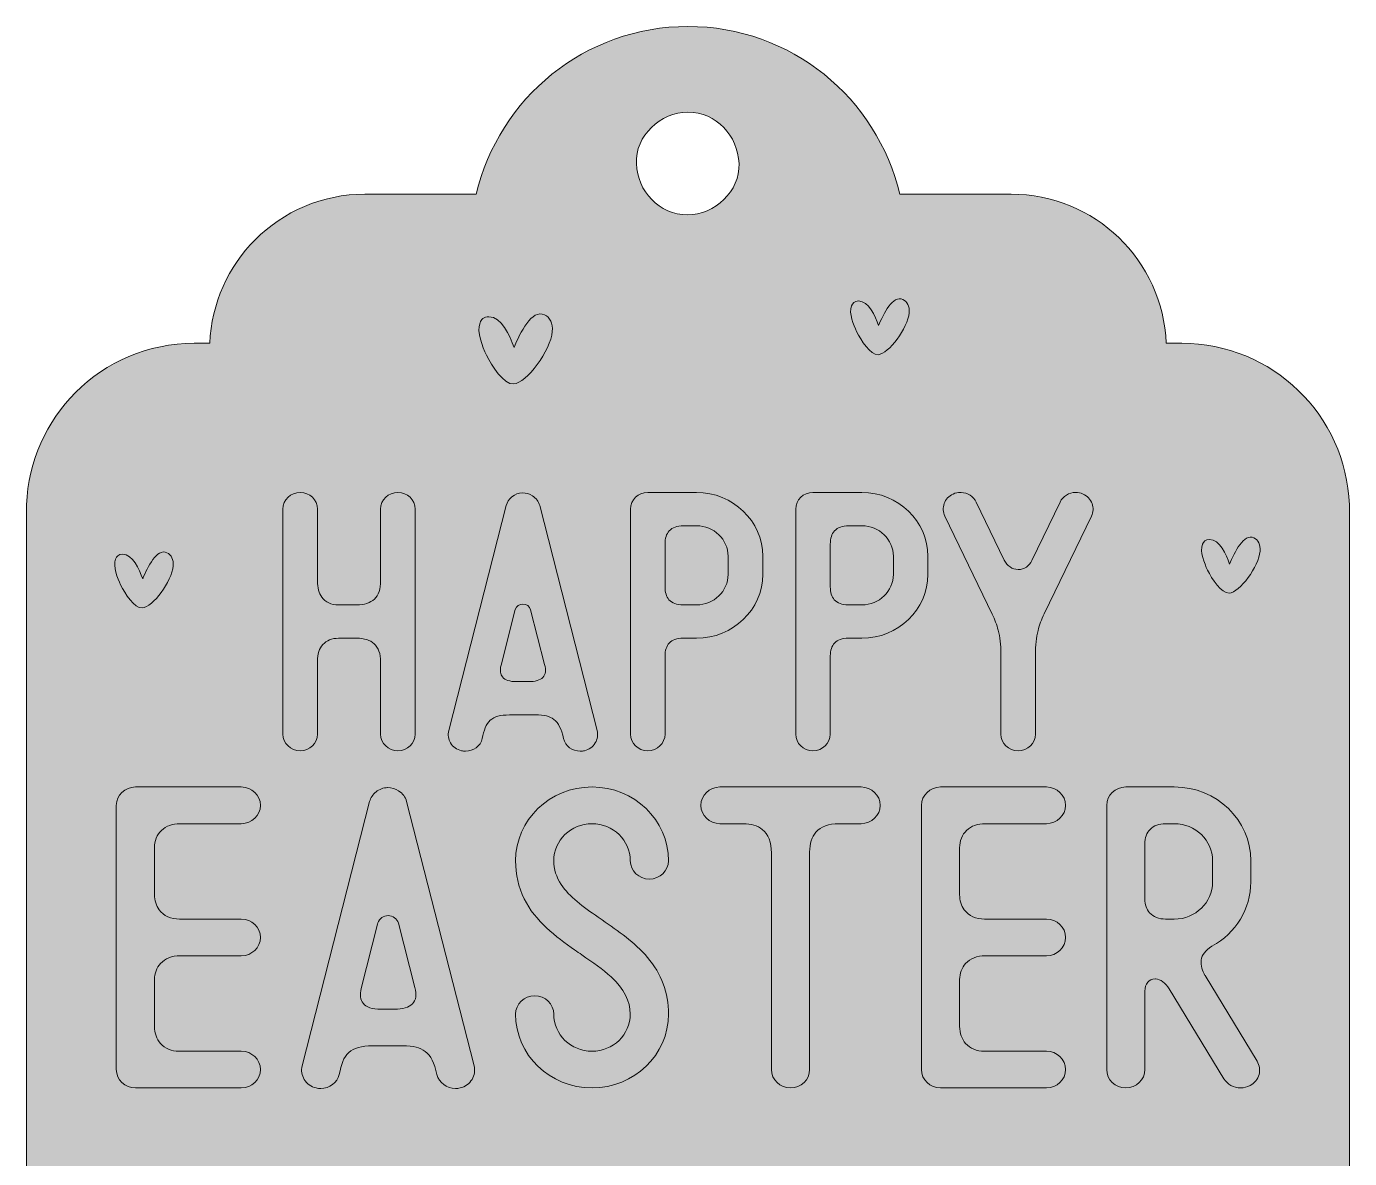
# Model space of a CAD drawing. Extents: x 254 to 755, y -942 to -58.
# Drawn here: x 254 to 755, y -486 to -58 of the extents above; entities that cross this region are included whole.
import ezdxf

# ---------------------------------------------------------------- set-up
doc = ezdxf.new("R2010")
doc.units = 0
doc.header["$MEASUREMENT"] = 0
doc.layers.add('Layer 1', color=7, linetype='Continuous', lineweight=0)

# ---------------------------------------------------------------- blocks, each defined once
blk = doc.blocks.new('Block_2')
at = {"layer": 'Layer 1', "true_color": 0x542400, "transparency": 33554687}
h = blk.add_hatch(color=38, dxfattribs=at)
h.dxf.hatch_style = 2
edge = h.paths.add_edge_path()
edge.add_spline(control_points=[(295.3, -459.41), (291.32, -459.41), (288.07, -456.29), (288.07, -452.46), (288.07, -452.46), (288.07, -352.45), (288.07, -352.45), (288.07, -348.62), (291.32, -345.5), (295.3, -345.5), (295.3, -345.5), (335.39, -345.5), (335.39, -345.5), (339.37, -345.5), (342.62, -348.62), (342.62, -352.45), (342.62, -356.28), (339.37, -359.39), (335.39, -359.39), (335.39, -359.39), (312.17, -359.39), (312.17, -359.39), (309.34, -359.39), (306.92, -360.27), (305.19, -361.93), (303.45, -363.59), (302.53, -365.89), (302.53, -368.58), (302.53, -368.58), (302.53, -386.32), (302.53, -386.32), (302.53, -388.48), (303.14, -390.43), (304.29, -391.97), (305.99, -394.26), (308.73, -395.51), (312, -395.51), (312, -395.51), (335.39, -395.51), (335.39, -395.51), (339.37, -395.51), (342.62, -398.63), (342.62, -402.46), (342.62, -406.28), (339.37, -409.4), (335.39, -409.4), (335.39, -409.4), (312.17, -409.4), (312.17, -409.4), (309.16, -409.4), (306.54, -410.43), (304.8, -412.31), (303.32, -413.91), (302.53, -416.02), (302.53, -418.43), (302.53, -418.43), (302.53, -436.17), (302.53, -436.17), (302.53, -438.71), (303.32, -440.94), (304.8, -442.6), (306.49, -444.48), (308.98, -445.52), (311.84, -445.52), (311.84, -445.52), (335.39, -445.52), (335.39, -445.52), (339.37, -445.52), (342.62, -448.63), (342.62, -452.46), (342.62, -456.29), (339.37, -459.41), (335.39, -459.41), (335.39, -459.41), (295.3, -459.41), (295.3, -459.41)], knot_values=[0, 0, 0, 0, 1, 1, 1, 2, 2, 2, 3, 3, 3, 4, 4, 4, 5, 5, 5, 6, 6, 6, 7, 7, 7, 8, 8, 8, 9, 9, 9, 10, 10, 10, 11, 11, 11, 12, 12, 12, 13, 13, 13, 14, 14, 14, 15, 15, 15, 16, 16, 16, 17, 17, 17, 18, 18, 18, 19, 19, 19, 20, 20, 20, 21, 21, 21, 22, 22, 22, 23, 23, 23, 24, 24, 24, 25, 25, 25, 25], degree=3, periodic=0)
h = blk.add_hatch(color=38, dxfattribs=at)
h.dxf.hatch_style = 2
edge = h.paths.add_edge_path()
edge.add_spline(control_points=[(468.16, -459.41), (452.21, -459.41), (439.22, -446.88), (439.22, -431.49), (439.22, -427.66), (442.47, -424.55), (446.45, -424.55), (450.44, -424.55), (453.68, -427.66), (453.68, -431.49), (453.68, -439.23), (460.18, -445.52), (468.16, -445.52), (476.15, -445.52), (482.65, -439.23), (482.65, -431.49), (482.65, -426.45), (480.34, -421.97), (475.39, -417.41), (472.25, -414.52), (468.4, -411.87), (464.33, -409.07), (463.41, -408.43), (462.47, -407.79), (461.54, -407.14), (454.51, -402.24), (446.66, -396.3), (442.47, -387.83), (440.29, -383.42), (439.22, -378.71), (439.22, -373.42), (439.22, -358.03), (452.21, -345.5), (468.16, -345.5), (484.12, -345.5), (497.11, -358.03), (497.11, -373.42), (497.11, -377.25), (493.86, -380.36), (489.88, -380.36), (485.89, -380.36), (482.65, -377.25), (482.65, -373.42), (482.65, -365.69), (476.15, -359.39), (468.16, -359.39), (460.18, -359.39), (453.68, -365.69), (453.68, -373.42), (453.68, -376.63), (454.61, -379.6), (456.54, -382.48), (459.59, -387.07), (464.68, -390.79), (470.53, -394.83), (470.53, -394.83), (472.01, -395.85), (472.01, -395.85), (478.06, -400.02), (484.33, -404.33), (489.14, -410), (494.5, -416.31), (497.11, -423.34), (497.11, -431.49), (497.11, -446.88), (484.12, -459.41), (468.16, -459.41)], knot_values=[0, 0, 0, 0, 1, 1, 1, 2, 2, 2, 3, 3, 3, 4, 4, 4, 5, 5, 5, 6, 6, 6, 7, 7, 7, 8, 8, 8, 9, 9, 9, 10, 10, 10, 11, 11, 11, 12, 12, 12, 13, 13, 13, 14, 14, 14, 15, 15, 15, 16, 16, 16, 17, 17, 17, 18, 18, 18, 19, 19, 19, 20, 20, 20, 21, 21, 21, 22, 22, 22, 22], degree=3, periodic=0)
h = blk.add_hatch(color=38, dxfattribs=at)
h.dxf.hatch_style = 2
edge = h.paths.add_edge_path()
edge.add_spline(control_points=[(543.32, -459.41), (539.34, -459.41), (536.09, -456.29), (536.09, -452.46), (536.09, -452.46), (536.09, -370.46), (536.09, -370.46), (536.09, -366.41), (534.92, -363.41), (532.62, -361.55), (530.84, -360.12), (528.4, -359.39), (525.36, -359.39), (525.36, -359.39), (516.6, -359.39), (516.6, -359.39), (512.61, -359.39), (509.37, -356.28), (509.37, -352.45), (509.37, -348.62), (512.61, -345.5), (516.6, -345.5), (516.6, -345.5), (570.04, -345.5), (570.04, -345.5), (574.03, -345.5), (577.27, -348.62), (577.27, -352.45), (577.27, -356.28), (574.03, -359.39), (570.04, -359.39), (570.04, -359.39), (561.61, -359.39), (561.61, -359.39), (557.71, -359.39), (554.79, -360.48), (552.92, -362.61), (551.35, -364.41), (550.55, -366.93), (550.55, -370.12), (550.55, -370.12), (550.55, -452.46), (550.55, -452.46), (550.55, -456.29), (547.31, -459.41), (543.32, -459.41)], knot_values=[0, 0, 0, 0, 1, 1, 1, 2, 2, 2, 3, 3, 3, 4, 4, 4, 5, 5, 5, 6, 6, 6, 7, 7, 7, 8, 8, 8, 9, 9, 9, 10, 10, 10, 11, 11, 11, 12, 12, 12, 13, 13, 13, 14, 14, 14, 15, 15, 15, 15], degree=3, periodic=0)
h = blk.add_hatch(color=38, dxfattribs=at)
h.dxf.hatch_style = 2
edge = h.paths.add_edge_path()
edge.add_spline(control_points=[(600.11, -459.41), (596.12, -459.41), (592.88, -456.29), (592.88, -452.46), (592.88, -452.46), (592.88, -352.45), (592.88, -352.45), (592.88, -348.62), (596.12, -345.5), (600.11, -345.5), (600.11, -345.5), (640.19, -345.5), (640.19, -345.5), (644.18, -345.5), (647.42, -348.62), (647.42, -352.45), (647.42, -356.28), (644.18, -359.39), (640.19, -359.39), (640.19, -359.39), (616.98, -359.39), (616.98, -359.39), (614.14, -359.39), (611.73, -360.27), (609.99, -361.93), (608.25, -363.59), (607.34, -365.89), (607.34, -368.58), (607.34, -368.58), (607.34, -386.32), (607.34, -386.32), (607.34, -388.48), (607.94, -390.43), (609.09, -391.97), (610.79, -394.26), (613.53, -395.51), (616.81, -395.51), (616.81, -395.51), (640.19, -395.51), (640.19, -395.51), (644.18, -395.51), (647.42, -398.63), (647.42, -402.46), (647.42, -406.28), (644.18, -409.4), (640.19, -409.4), (640.19, -409.4), (616.98, -409.4), (616.98, -409.4), (613.96, -409.4), (611.34, -410.43), (609.6, -412.31), (608.12, -413.91), (607.34, -416.02), (607.34, -418.43), (607.34, -418.43), (607.34, -436.17), (607.34, -436.17), (607.34, -438.71), (608.12, -440.94), (609.61, -442.6), (611.29, -444.48), (613.79, -445.52), (616.64, -445.52), (616.64, -445.52), (640.19, -445.52), (640.19, -445.52), (644.18, -445.52), (647.42, -448.63), (647.42, -452.46), (647.42, -456.29), (644.18, -459.41), (640.19, -459.41), (640.19, -459.41), (600.11, -459.41), (600.11, -459.41)], knot_values=[0, 0, 0, 0, 1, 1, 1, 2, 2, 2, 3, 3, 3, 4, 4, 4, 5, 5, 5, 6, 6, 6, 7, 7, 7, 8, 8, 8, 9, 9, 9, 10, 10, 10, 11, 11, 11, 12, 12, 12, 13, 13, 13, 14, 14, 14, 15, 15, 15, 16, 16, 16, 17, 17, 17, 18, 18, 18, 19, 19, 19, 20, 20, 20, 21, 21, 21, 22, 22, 22, 23, 23, 23, 24, 24, 24, 25, 25, 25, 25], degree=3, periodic=0)
h = blk.add_hatch(color=38, dxfattribs=at)
h.dxf.hatch_style = 2
edge = h.paths.add_edge_path()
edge.add_spline(control_points=[(685.27, -359.39), (682.85, -359.39), (680.85, -360.14), (679.48, -361.55), (678.17, -362.89), (677.48, -364.79), (677.48, -367.04), (677.48, -367.04), (677.48, -387.92), (677.48, -387.92), (677.48, -390.02), (678.1, -391.83), (679.28, -393.14), (680.66, -394.69), (682.74, -395.51), (685.28, -395.51), (685.28, -395.51), (688.62, -395.51), (688.62, -395.51), (696.61, -395.51), (703.11, -389.22), (703.11, -381.49), (703.11, -381.49), (703.11, -373.42), (703.11, -373.42), (703.11, -365.69), (696.61, -359.39), (688.62, -359.39), (688.62, -359.39), (685.27, -359.39), (685.27, -359.39)], knot_values=[0, 0, 0, 0, 1, 1, 1, 2, 2, 2, 3, 3, 3, 4, 4, 4, 5, 5, 5, 6, 6, 6, 7, 7, 7, 8, 8, 8, 9, 9, 9, 10, 10, 10, 10], degree=3, periodic=0)
edge = h.paths.add_edge_path()
edge.add_spline(control_points=[(670.25, -459.41), (666.27, -459.41), (663.02, -456.29), (663.02, -452.46), (663.02, -452.46), (663.02, -352.45), (663.02, -352.45), (663.02, -348.62), (666.27, -345.5), (670.25, -345.5), (670.25, -345.5), (688.62, -345.5), (688.62, -345.5), (704.58, -345.5), (717.57, -358.03), (717.57, -373.42), (717.57, -373.42), (717.57, -381.49), (717.57, -381.49), (717.56, -391.53), (711.93, -400.84), (702.87, -405.77), (702.87, -405.77), (702.81, -405.81), (702.81, -405.81), (700.39, -407.31), (699.08, -409.02), (698.78, -411.05), (698.49, -413.11), (699.33, -415.13), (700.2, -416.83), (700.2, -416.83), (700.24, -416.91), (700.24, -416.91), (700.24, -416.91), (719.98, -449.34), (719.98, -449.34), (720.91, -450.86), (721.16, -452.62), (720.7, -454.31), (720.22, -456.09), (719.02, -457.57), (717.31, -458.49), (716.21, -459.08), (714.96, -459.39), (713.7, -459.39), (711.1, -459.39), (708.69, -458.08), (707.4, -455.98), (707.4, -455.98), (686.68, -421.93), (686.68, -421.93), (685.25, -419.63), (683.37, -418.27), (681.52, -418.17), (681.45, -418.17), (681.38, -418.16), (681.31, -418.16), (679.06, -418.16), (677.48, -420.05), (677.48, -422.76), (677.48, -422.76), (677.48, -452.46), (677.48, -452.46), (677.48, -456.29), (674.24, -459.41), (670.25, -459.41)], knot_values=[0, 0, 0, 0, 1, 1, 1, 2, 2, 2, 3, 3, 3, 4, 4, 4, 5, 5, 5, 6, 6, 6, 7, 7, 7, 8, 8, 8, 9, 9, 9, 10, 10, 10, 11, 11, 11, 12, 12, 12, 13, 13, 13, 14, 14, 14, 15, 15, 15, 16, 16, 16, 17, 17, 17, 18, 18, 18, 19, 19, 19, 20, 20, 20, 21, 21, 21, 22, 22, 22, 22], degree=3, periodic=0)
h = blk.add_hatch(color=38, dxfattribs=at)
h.dxf.hatch_style = 2
edge = h.paths.add_edge_path()
edge.add_spline(control_points=[(390.96, -394.2), (389.18, -394.21), (387.64, -395.32), (387.11, -396.97), (387.11, -396.97), (386.98, -397.46), (386.98, -397.46), (386.98, -397.46), (380.78, -421.77), (380.78, -421.77), (380.2, -424.21), (380.43, -426.03), (381.49, -427.37), (382.7, -428.9), (384.89, -429.61), (388.37, -429.61), (388.37, -429.61), (393.33, -429.61), (393.33, -429.61), (396.57, -429.61), (398.8, -428.96), (400.14, -427.61), (401.58, -426.17), (401.88, -424.09), (401.06, -421.42), (401.06, -421.42), (394.85, -397.07), (394.85, -397.07), (394.32, -395.34), (392.77, -394.2), (390.96, -394.2), (390.96, -394.2), (390.96, -394.2), (390.96, -394.2)], knot_values=[0, 0, 0, 0, 1, 1, 1, 2, 2, 2, 3, 3, 3, 4, 4, 4, 5, 5, 5, 6, 6, 6, 7, 7, 7, 8, 8, 8, 9, 9, 9, 10, 10, 10, 11, 11, 11, 11], degree=3, periodic=0)
edge = h.paths.add_edge_path()
edge.add_spline(control_points=[(416.47, -459.64), (413.14, -459.64), (410.25, -457.47), (409.46, -454.35), (408.53, -449.95), (407.15, -447.23), (404.98, -445.58), (403.04, -444.1), (400.59, -443.5), (396.52, -443.5), (396.52, -443.5), (385.06, -443.5), (385.06, -443.5), (380.79, -443.5), (378.03, -444.27), (376.11, -446), (374.07, -447.84), (373.2, -450.58), (372.47, -454.39), (371.66, -457.48), (368.78, -459.64), (365.46, -459.64), (364.87, -459.64), (364.29, -459.57), (363.72, -459.44), (361.8, -458.98), (360.19, -457.83), (359.2, -456.19), (358.26, -454.63), (357.98, -452.81), (358.43, -451.07), (358.43, -451.07), (383.95, -351), (383.95, -351), (384.34, -349.59), (385.2, -348.3), (386.39, -347.35), (387.65, -346.33), (389.2, -345.76), (390.76, -345.73), (390.76, -345.73), (390.84, -345.73), (390.84, -345.73), (392.27, -345.73), (393.68, -346.14), (394.9, -346.91), (396.46, -347.88), (397.56, -349.33), (397.98, -350.99), (397.98, -350.99), (423.5, -451.07), (423.5, -451.07), (423.95, -452.81), (423.67, -454.63), (422.73, -456.19), (421.74, -457.83), (420.13, -458.98), (418.21, -459.44), (417.64, -459.57), (417.06, -459.64), (416.47, -459.64)], knot_values=[0, 0, 0, 0, 1, 1, 1, 2, 2, 2, 3, 3, 3, 4, 4, 4, 5, 5, 5, 6, 6, 6, 7, 7, 7, 8, 8, 8, 9, 9, 9, 10, 10, 10, 11, 11, 11, 12, 12, 12, 13, 13, 13, 14, 14, 14, 15, 15, 15, 16, 16, 16, 17, 17, 17, 18, 18, 18, 19, 19, 19, 20, 20, 20, 20], degree=3, periodic=0)
at = {"layer": 'Layer 1'}
for points, knots in [([(295.3, -459.41), (291.32, -459.41), (288.07, -456.29), (288.07, -452.46), (288.07, -452.46), (288.07, -352.45), (288.07, -352.45), (288.07, -348.62), (291.32, -345.5), (295.3, -345.5), (295.3, -345.5), (335.39, -345.5), (335.39, -345.5), (339.37, -345.5), (342.62, -348.62), (342.62, -352.45), (342.62, -356.28), (339.37, -359.39), (335.39, -359.39), (335.39, -359.39), (312.17, -359.39), (312.17, -359.39), (309.34, -359.39), (306.92, -360.27), (305.19, -361.93), (303.45, -363.59), (302.53, -365.89), (302.53, -368.58), (302.53, -368.58), (302.53, -386.32), (302.53, -386.32), (302.53, -388.48), (303.14, -390.43), (304.29, -391.97), (305.99, -394.26), (308.73, -395.51), (312, -395.51), (312, -395.51), (335.39, -395.51), (335.39, -395.51), (339.37, -395.51), (342.62, -398.63), (342.62, -402.46), (342.62, -406.28), (339.37, -409.4), (335.39, -409.4), (335.39, -409.4), (312.17, -409.4), (312.17, -409.4), (309.16, -409.4), (306.54, -410.43), (304.8, -412.31), (303.32, -413.91), (302.53, -416.02), (302.53, -418.43), (302.53, -418.43), (302.53, -436.17), (302.53, -436.17), (302.53, -438.71), (303.32, -440.94), (304.8, -442.6), (306.49, -444.48), (308.98, -445.52), (311.84, -445.52), (311.84, -445.52), (335.39, -445.52), (335.39, -445.52), (339.37, -445.52), (342.62, -448.63), (342.62, -452.46), (342.62, -456.29), (339.37, -459.41), (335.39, -459.41), (335.39, -459.41), (295.3, -459.41), (295.3, -459.41)], [0, 0, 0, 0, 1, 1, 1, 2, 2, 2, 3, 3, 3, 4, 4, 4, 5, 5, 5, 6, 6, 6, 7, 7, 7, 8, 8, 8, 9, 9, 9, 10, 10, 10, 11, 11, 11, 12, 12, 12, 13, 13, 13, 14, 14, 14, 15, 15, 15, 16, 16, 16, 17, 17, 17, 18, 18, 18, 19, 19, 19, 20, 20, 20, 21, 21, 21, 22, 22, 22, 23, 23, 23, 24, 24, 24, 25, 25, 25, 25]), ([(468.16, -459.41), (452.21, -459.41), (439.22, -446.88), (439.22, -431.49), (439.22, -427.66), (442.47, -424.55), (446.45, -424.55), (450.44, -424.55), (453.68, -427.66), (453.68, -431.49), (453.68, -439.23), (460.18, -445.52), (468.16, -445.52), (476.15, -445.52), (482.65, -439.23), (482.65, -431.49), (482.65, -426.45), (480.34, -421.97), (475.39, -417.41), (472.25, -414.52), (468.4, -411.87), (464.33, -409.07), (463.41, -408.43), (462.47, -407.79), (461.54, -407.14), (454.51, -402.24), (446.66, -396.3), (442.47, -387.83), (440.29, -383.42), (439.22, -378.71), (439.22, -373.42), (439.22, -358.03), (452.21, -345.5), (468.16, -345.5), (484.12, -345.5), (497.11, -358.03), (497.11, -373.42), (497.11, -377.25), (493.86, -380.36), (489.88, -380.36), (485.89, -380.36), (482.65, -377.25), (482.65, -373.42), (482.65, -365.69), (476.15, -359.39), (468.16, -359.39), (460.18, -359.39), (453.68, -365.69), (453.68, -373.42), (453.68, -376.63), (454.61, -379.6), (456.54, -382.48), (459.59, -387.07), (464.68, -390.79), (470.53, -394.83), (470.53, -394.83), (472.01, -395.85), (472.01, -395.85), (478.06, -400.02), (484.33, -404.33), (489.14, -410), (494.5, -416.31), (497.11, -423.34), (497.11, -431.49), (497.11, -446.88), (484.12, -459.41), (468.16, -459.41)], [0, 0, 0, 0, 1, 1, 1, 2, 2, 2, 3, 3, 3, 4, 4, 4, 5, 5, 5, 6, 6, 6, 7, 7, 7, 8, 8, 8, 9, 9, 9, 10, 10, 10, 11, 11, 11, 12, 12, 12, 13, 13, 13, 14, 14, 14, 15, 15, 15, 16, 16, 16, 17, 17, 17, 18, 18, 18, 19, 19, 19, 20, 20, 20, 21, 21, 21, 22, 22, 22, 22]), ([(543.32, -459.41), (539.34, -459.41), (536.09, -456.29), (536.09, -452.46), (536.09, -452.46), (536.09, -370.46), (536.09, -370.46), (536.09, -366.41), (534.92, -363.41), (532.62, -361.55), (530.84, -360.12), (528.4, -359.39), (525.36, -359.39), (525.36, -359.39), (516.6, -359.39), (516.6, -359.39), (512.61, -359.39), (509.37, -356.28), (509.37, -352.45), (509.37, -348.62), (512.61, -345.5), (516.6, -345.5), (516.6, -345.5), (570.04, -345.5), (570.04, -345.5), (574.03, -345.5), (577.27, -348.62), (577.27, -352.45), (577.27, -356.28), (574.03, -359.39), (570.04, -359.39), (570.04, -359.39), (561.61, -359.39), (561.61, -359.39), (557.71, -359.39), (554.79, -360.48), (552.92, -362.61), (551.35, -364.41), (550.55, -366.93), (550.55, -370.12), (550.55, -370.12), (550.55, -452.46), (550.55, -452.46), (550.55, -456.29), (547.31, -459.41), (543.32, -459.41)], [0, 0, 0, 0, 1, 1, 1, 2, 2, 2, 3, 3, 3, 4, 4, 4, 5, 5, 5, 6, 6, 6, 7, 7, 7, 8, 8, 8, 9, 9, 9, 10, 10, 10, 11, 11, 11, 12, 12, 12, 13, 13, 13, 14, 14, 14, 15, 15, 15, 15]), ([(600.11, -459.41), (596.12, -459.41), (592.88, -456.29), (592.88, -452.46), (592.88, -452.46), (592.88, -352.45), (592.88, -352.45), (592.88, -348.62), (596.12, -345.5), (600.11, -345.5), (600.11, -345.5), (640.19, -345.5), (640.19, -345.5), (644.18, -345.5), (647.42, -348.62), (647.42, -352.45), (647.42, -356.28), (644.18, -359.39), (640.19, -359.39), (640.19, -359.39), (616.98, -359.39), (616.98, -359.39), (614.14, -359.39), (611.73, -360.27), (609.99, -361.93), (608.25, -363.59), (607.34, -365.89), (607.34, -368.58), (607.34, -368.58), (607.34, -386.32), (607.34, -386.32), (607.34, -388.48), (607.94, -390.43), (609.09, -391.97), (610.79, -394.26), (613.53, -395.51), (616.81, -395.51), (616.81, -395.51), (640.19, -395.51), (640.19, -395.51), (644.18, -395.51), (647.42, -398.63), (647.42, -402.46), (647.42, -406.28), (644.18, -409.4), (640.19, -409.4), (640.19, -409.4), (616.98, -409.4), (616.98, -409.4), (613.96, -409.4), (611.34, -410.43), (609.6, -412.31), (608.12, -413.91), (607.34, -416.02), (607.34, -418.43), (607.34, -418.43), (607.34, -436.17), (607.34, -436.17), (607.34, -438.71), (608.12, -440.94), (609.61, -442.6), (611.29, -444.48), (613.79, -445.52), (616.64, -445.52), (616.64, -445.52), (640.19, -445.52), (640.19, -445.52), (644.18, -445.52), (647.42, -448.63), (647.42, -452.46), (647.42, -456.29), (644.18, -459.41), (640.19, -459.41), (640.19, -459.41), (600.11, -459.41), (600.11, -459.41)], [0, 0, 0, 0, 1, 1, 1, 2, 2, 2, 3, 3, 3, 4, 4, 4, 5, 5, 5, 6, 6, 6, 7, 7, 7, 8, 8, 8, 9, 9, 9, 10, 10, 10, 11, 11, 11, 12, 12, 12, 13, 13, 13, 14, 14, 14, 15, 15, 15, 16, 16, 16, 17, 17, 17, 18, 18, 18, 19, 19, 19, 20, 20, 20, 21, 21, 21, 22, 22, 22, 23, 23, 23, 24, 24, 24, 25, 25, 25, 25]), ([(670.25, -459.41), (666.27, -459.41), (663.02, -456.29), (663.02, -452.46), (663.02, -452.46), (663.02, -352.45), (663.02, -352.45), (663.02, -348.62), (666.27, -345.5), (670.25, -345.5), (670.25, -345.5), (688.62, -345.5), (688.62, -345.5), (704.58, -345.5), (717.57, -358.03), (717.57, -373.42), (717.57, -373.42), (717.57, -381.49), (717.57, -381.49), (717.56, -391.53), (711.93, -400.84), (702.87, -405.77), (702.87, -405.77), (702.81, -405.81), (702.81, -405.81), (700.39, -407.31), (699.08, -409.02), (698.78, -411.05), (698.49, -413.11), (699.33, -415.13), (700.2, -416.83), (700.2, -416.83), (700.24, -416.91), (700.24, -416.91), (700.24, -416.91), (719.98, -449.34), (719.98, -449.34), (720.91, -450.86), (721.16, -452.62), (720.7, -454.31), (720.22, -456.09), (719.02, -457.57), (717.31, -458.49), (716.21, -459.08), (714.96, -459.39), (713.7, -459.39), (711.1, -459.39), (708.69, -458.08), (707.4, -455.98), (707.4, -455.98), (686.68, -421.93), (686.68, -421.93), (685.25, -419.63), (683.37, -418.27), (681.52, -418.17), (681.45, -418.17), (681.38, -418.16), (681.31, -418.16), (679.06, -418.16), (677.48, -420.05), (677.48, -422.76), (677.48, -422.76), (677.48, -452.46), (677.48, -452.46), (677.48, -456.29), (674.24, -459.41), (670.25, -459.41)], [0, 0, 0, 0, 1, 1, 1, 2, 2, 2, 3, 3, 3, 4, 4, 4, 5, 5, 5, 6, 6, 6, 7, 7, 7, 8, 8, 8, 9, 9, 9, 10, 10, 10, 11, 11, 11, 12, 12, 12, 13, 13, 13, 14, 14, 14, 15, 15, 15, 16, 16, 16, 17, 17, 17, 18, 18, 18, 19, 19, 19, 20, 20, 20, 21, 21, 21, 22, 22, 22, 22]), ([(416.47, -459.64), (413.14, -459.64), (410.25, -457.47), (409.46, -454.35), (408.53, -449.95), (407.15, -447.23), (404.98, -445.58), (403.04, -444.1), (400.59, -443.5), (396.52, -443.5), (396.52, -443.5), (385.06, -443.5), (385.06, -443.5), (380.79, -443.5), (378.03, -444.27), (376.11, -446), (374.07, -447.84), (373.2, -450.58), (372.47, -454.39), (371.66, -457.48), (368.78, -459.64), (365.46, -459.64), (364.87, -459.64), (364.29, -459.57), (363.72, -459.44), (361.8, -458.98), (360.19, -457.83), (359.2, -456.19), (358.26, -454.63), (357.98, -452.81), (358.43, -451.07), (358.43, -451.07), (383.95, -351), (383.95, -351), (384.34, -349.59), (385.2, -348.3), (386.39, -347.35), (387.65, -346.33), (389.2, -345.76), (390.76, -345.73), (390.76, -345.73), (390.84, -345.73), (390.84, -345.73), (392.27, -345.73), (393.68, -346.14), (394.9, -346.91), (396.46, -347.88), (397.56, -349.33), (397.98, -350.99), (397.98, -350.99), (423.5, -451.07), (423.5, -451.07), (423.95, -452.81), (423.67, -454.63), (422.73, -456.19), (421.74, -457.83), (420.13, -458.98), (418.21, -459.44), (417.64, -459.57), (417.06, -459.64), (416.47, -459.64)], [0, 0, 0, 0, 1, 1, 1, 2, 2, 2, 3, 3, 3, 4, 4, 4, 5, 5, 5, 6, 6, 6, 7, 7, 7, 8, 8, 8, 9, 9, 9, 10, 10, 10, 11, 11, 11, 12, 12, 12, 13, 13, 13, 14, 14, 14, 15, 15, 15, 16, 16, 16, 17, 17, 17, 18, 18, 18, 19, 19, 19, 20, 20, 20, 20]), ([(685.27, -359.39), (682.85, -359.39), (680.85, -360.14), (679.48, -361.55), (678.17, -362.89), (677.48, -364.79), (677.48, -367.04), (677.48, -367.04), (677.48, -387.92), (677.48, -387.92), (677.48, -390.02), (678.1, -391.83), (679.28, -393.14), (680.66, -394.69), (682.74, -395.51), (685.28, -395.51), (685.28, -395.51), (688.62, -395.51), (688.62, -395.51), (696.61, -395.51), (703.11, -389.22), (703.11, -381.49), (703.11, -381.49), (703.11, -373.42), (703.11, -373.42), (703.11, -365.69), (696.61, -359.39), (688.62, -359.39), (688.62, -359.39), (685.27, -359.39), (685.27, -359.39)], [0, 0, 0, 0, 1, 1, 1, 2, 2, 2, 3, 3, 3, 4, 4, 4, 5, 5, 5, 6, 6, 6, 7, 7, 7, 8, 8, 8, 9, 9, 9, 10, 10, 10, 10]), ([(390.96, -394.2), (389.18, -394.21), (387.64, -395.32), (387.11, -396.97), (387.11, -396.97), (386.98, -397.46), (386.98, -397.46), (386.98, -397.46), (380.78, -421.77), (380.78, -421.77), (380.2, -424.21), (380.43, -426.03), (381.49, -427.37), (382.7, -428.9), (384.89, -429.61), (388.37, -429.61), (388.37, -429.61), (393.33, -429.61), (393.33, -429.61), (396.57, -429.61), (398.8, -428.96), (400.14, -427.61), (401.58, -426.17), (401.88, -424.09), (401.06, -421.42), (401.06, -421.42), (394.85, -397.07), (394.85, -397.07), (394.32, -395.34), (392.77, -394.2), (390.96, -394.2), (390.96, -394.2), (390.96, -394.2), (390.96, -394.2)], [0, 0, 0, 0, 1, 1, 1, 2, 2, 2, 3, 3, 3, 4, 4, 4, 5, 5, 5, 6, 6, 6, 7, 7, 7, 8, 8, 8, 9, 9, 9, 10, 10, 10, 11, 11, 11, 11])]:
    blk.add_open_spline(points, degree=3, knots=knots, dxfattribs=at)
blk = doc.blocks.new('Block_3')
at = {"layer": 'Layer 1', "true_color": 0x542400, "transparency": 33554687}
h = blk.add_hatch(color=38, dxfattribs=at)
h.dxf.hatch_style = 2
edge = h.paths.add_edge_path()
edge.add_spline(control_points=[(394.68, -331.77), (391.07, -331.77), (388.13, -328.94), (388.13, -325.47), (388.13, -325.47), (388.13, -298.09), (388.13, -298.09), (388.13, -295.05), (387.3, -292.75), (385.66, -291.26), (384.14, -289.89), (381.91, -289.2), (379.04, -289.2), (379.04, -289.2), (372.2, -289.2), (372.2, -289.2), (369.7, -289.2), (367.66, -290.01), (366.28, -291.54), (364.94, -293.05), (364.26, -295.19), (364.26, -297.9), (364.26, -297.9), (364.26, -325.47), (364.26, -325.47), (364.26, -328.94), (361.32, -331.77), (357.7, -331.77), (354.09, -331.77), (351.15, -328.94), (351.15, -325.47), (351.15, -325.47), (351.15, -240.31), (351.15, -240.31), (351.15, -236.83), (354.09, -234), (357.7, -234), (361.32, -234), (364.26, -236.83), (364.26, -240.31), (364.26, -240.31), (364.26, -267.5), (364.26, -267.5), (364.26, -270.05), (364.8, -272.12), (365.87, -273.64), (367.21, -275.57), (369.4, -276.58), (372.2, -276.58), (372.2, -276.58), (379.04, -276.58), (379.04, -276.58), (381.98, -276.58), (384.24, -275.85), (385.75, -274.4), (387.33, -272.89), (388.13, -270.57), (388.13, -267.5), (388.13, -267.5), (388.13, -240.31), (388.13, -240.31), (388.13, -236.83), (391.07, -234), (394.68, -234), (398.29, -234), (401.23, -236.83), (401.23, -240.31), (401.23, -240.31), (401.23, -325.47), (401.23, -325.47), (401.23, -328.94), (398.29, -331.77), (394.68, -331.77)], knot_values=[0, 0, 0, 0, 1, 1, 1, 2, 2, 2, 3, 3, 3, 4, 4, 4, 5, 5, 5, 6, 6, 6, 7, 7, 7, 8, 8, 8, 9, 9, 9, 10, 10, 10, 11, 11, 11, 12, 12, 12, 13, 13, 13, 14, 14, 14, 15, 15, 15, 16, 16, 16, 17, 17, 17, 18, 18, 18, 19, 19, 19, 20, 20, 20, 21, 21, 21, 22, 22, 22, 23, 23, 23, 24, 24, 24, 24], degree=3, periodic=0)
h = blk.add_hatch(color=38, dxfattribs=at)
h.dxf.hatch_style = 2
edge = h.paths.add_edge_path()
edge.add_spline(control_points=[(442, -276.25), (440.66, -276.26), (439.49, -277.1), (439.1, -278.34), (439.1, -278.34), (433.72, -299.43), (433.72, -299.43), (433.25, -301.38), (433.42, -302.82), (434.24, -303.85), (435.2, -305.06), (436.96, -305.62), (439.79, -305.62), (439.79, -305.62), (444.02, -305.62), (444.02, -305.62), (446.67, -305.62), (448.47, -305.1), (449.54, -304.02), (450.66, -302.91), (450.88, -301.26), (450.21, -299.13), (450.21, -299.13), (444.93, -278.4), (444.93, -278.4), (444.53, -277.11), (443.36, -276.26), (442, -276.25), (442, -276.25), (442, -276.25), (442, -276.25)], knot_values=[0, 0, 0, 0, 1, 1, 1, 2, 2, 2, 3, 3, 3, 4, 4, 4, 5, 5, 5, 6, 6, 6, 7, 7, 7, 8, 8, 8, 9, 9, 9, 10, 10, 10, 10], degree=3, periodic=0)
edge = h.paths.add_edge_path()
edge.add_spline(control_points=[(463.72, -331.97), (460.7, -331.97), (458.09, -330), (457.37, -327.18), (456.6, -323.51), (455.46, -321.26), (453.7, -319.92), (452.12, -318.72), (450.11, -318.23), (446.73, -318.23), (446.73, -318.23), (436.98, -318.23), (436.98, -318.23), (433.45, -318.23), (431.18, -318.86), (429.62, -320.26), (427.96, -321.76), (427.25, -324.03), (426.63, -327.21), (425.92, -330), (423.31, -331.97), (420.28, -331.97), (419.76, -331.97), (419.23, -331.91), (418.71, -331.79), (416.97, -331.38), (415.52, -330.33), (414.62, -328.84), (413.76, -327.43), (413.51, -325.77), (413.92, -324.18), (413.92, -324.18), (435.64, -238.99), (435.64, -238.99), (435.99, -237.71), (436.78, -236.53), (437.86, -235.66), (439, -234.74), (440.41, -234.22), (441.82, -234.2), (441.82, -234.2), (441.9, -234.2), (441.9, -234.2), (443.19, -234.2), (444.46, -234.56), (445.57, -235.26), (446.98, -236.14), (447.97, -237.46), (448.36, -238.97), (448.36, -238.97), (470.09, -324.18), (470.09, -324.18), (470.5, -325.77), (470.25, -327.43), (469.39, -328.84), (468.49, -330.33), (467.04, -331.38), (465.3, -331.79), (464.78, -331.91), (464.25, -331.97), (463.72, -331.97)], knot_values=[0, 0, 0, 0, 1, 1, 1, 2, 2, 2, 3, 3, 3, 4, 4, 4, 5, 5, 5, 6, 6, 6, 7, 7, 7, 8, 8, 8, 9, 9, 9, 10, 10, 10, 11, 11, 11, 12, 12, 12, 13, 13, 13, 14, 14, 14, 15, 15, 15, 16, 16, 16, 17, 17, 17, 18, 18, 18, 19, 19, 19, 20, 20, 20, 20], degree=3, periodic=0)
h = blk.add_hatch(color=38, dxfattribs=at)
h.dxf.hatch_style = 2
edge = h.paths.add_edge_path()
edge.add_spline(control_points=[(502.79, -246.62), (500.36, -246.62), (498.54, -247.27), (497.38, -248.56), (496.33, -249.72), (495.8, -251.42), (495.8, -253.61), (495.8, -253.61), (495.8, -269.73), (495.8, -269.73), (495.8, -271.82), (496.31, -273.46), (497.3, -274.6), (498.45, -275.92), (500.23, -276.58), (502.59, -276.58), (502.59, -276.58), (507.74, -276.58), (507.74, -276.58), (514.32, -276.58), (519.68, -271.4), (519.68, -265.03), (519.68, -265.03), (519.68, -258.17), (519.68, -258.17), (519.68, -251.8), (514.32, -246.62), (507.74, -246.62), (507.74, -246.62), (502.79, -246.62), (502.79, -246.62)], knot_values=[0, 0, 0, 0, 1, 1, 1, 2, 2, 2, 3, 3, 3, 4, 4, 4, 5, 5, 5, 6, 6, 6, 7, 7, 7, 8, 8, 8, 9, 9, 9, 10, 10, 10, 10], degree=3, periodic=0)
edge = h.paths.add_edge_path()
edge.add_spline(control_points=[(489.25, -331.77), (485.64, -331.77), (482.7, -328.94), (482.7, -325.47), (482.7, -325.47), (482.7, -240.31), (482.7, -240.31), (482.7, -236.83), (485.64, -234), (489.25, -234), (489.25, -234), (507.74, -234), (507.74, -234), (521.54, -234), (532.78, -244.84), (532.78, -258.17), (532.78, -258.17), (532.78, -265.03), (532.78, -265.03), (532.78, -278.36), (521.54, -289.2), (507.74, -289.2), (507.74, -289.2), (502.59, -289.2), (502.59, -289.2), (500.3, -289.2), (498.55, -289.82), (497.4, -291.05), (496.34, -292.18), (495.8, -293.81), (495.8, -295.91), (495.8, -295.91), (495.8, -325.47), (495.8, -325.47), (495.8, -328.94), (492.86, -331.77), (489.25, -331.77)], knot_values=[0, 0, 0, 0, 1, 1, 1, 2, 2, 2, 3, 3, 3, 4, 4, 4, 5, 5, 5, 6, 6, 6, 7, 7, 7, 8, 8, 8, 9, 9, 9, 10, 10, 10, 11, 11, 11, 12, 12, 12, 12], degree=3, periodic=0)
h = blk.add_hatch(color=38, dxfattribs=at)
h.dxf.hatch_style = 2
edge = h.paths.add_edge_path()
edge.add_spline(control_points=[(565.36, -246.62), (562.93, -246.62), (561.11, -247.27), (559.95, -248.56), (558.9, -249.72), (558.37, -251.42), (558.37, -253.61), (558.37, -253.61), (558.37, -269.73), (558.37, -269.73), (558.37, -271.82), (558.88, -273.46), (559.88, -274.6), (561.02, -275.92), (562.8, -276.58), (565.16, -276.58), (565.16, -276.58), (570.31, -276.58), (570.31, -276.58), (576.89, -276.58), (582.25, -271.4), (582.25, -265.03), (582.25, -265.03), (582.25, -258.17), (582.25, -258.17), (582.25, -251.8), (576.89, -246.62), (570.31, -246.62), (570.31, -246.62), (565.36, -246.62), (565.36, -246.62)], knot_values=[0, 0, 0, 0, 1, 1, 1, 2, 2, 2, 3, 3, 3, 4, 4, 4, 5, 5, 5, 6, 6, 6, 7, 7, 7, 8, 8, 8, 9, 9, 9, 10, 10, 10, 10], degree=3, periodic=0)
edge = h.paths.add_edge_path()
edge.add_spline(control_points=[(551.82, -331.77), (548.21, -331.77), (545.27, -328.94), (545.27, -325.47), (545.27, -325.47), (545.27, -240.31), (545.27, -240.31), (545.27, -236.83), (548.21, -234), (551.82, -234), (551.82, -234), (570.31, -234), (570.31, -234), (584.12, -234), (595.35, -244.84), (595.35, -258.17), (595.35, -258.17), (595.35, -265.03), (595.35, -265.03), (595.35, -278.36), (584.12, -289.2), (570.31, -289.2), (570.31, -289.2), (565.16, -289.2), (565.16, -289.2), (562.87, -289.2), (561.12, -289.82), (559.97, -291.05), (558.91, -292.18), (558.37, -293.81), (558.37, -295.91), (558.37, -295.91), (558.37, -325.47), (558.37, -325.47), (558.37, -328.94), (555.43, -331.77), (551.82, -331.77)], knot_values=[0, 0, 0, 0, 1, 1, 1, 2, 2, 2, 3, 3, 3, 4, 4, 4, 5, 5, 5, 6, 6, 6, 7, 7, 7, 8, 8, 8, 9, 9, 9, 10, 10, 10, 11, 11, 11, 12, 12, 12, 12], degree=3, periodic=0)
h = blk.add_hatch(color=38, dxfattribs=at)
h.dxf.hatch_style = 2
edge = h.paths.add_edge_path()
edge.add_spline(control_points=[(629.49, -331.77), (625.88, -331.77), (622.94, -328.94), (622.94, -325.47), (622.94, -325.47), (622.94, -295.08), (622.94, -295.08), (622.94, -291.57), (622.63, -288.8), (621.91, -286.1), (621.4, -284.16), (620.67, -282.19), (619.68, -280.06), (619.68, -280.06), (601.73, -242.97), (601.73, -242.97), (601.01, -241.47), (600.92, -239.79), (601.49, -238.23), (602.07, -236.61), (603.28, -235.32), (604.89, -234.6), (605.75, -234.21), (606.71, -234), (607.67, -234), (607.74, -234), (607.82, -234), (607.89, -234.01), (610.37, -234.09), (612.56, -235.48), (613.61, -237.65), (613.61, -237.65), (624.26, -259.68), (624.26, -259.68), (625.29, -261.82), (627.23, -263.13), (629.46, -263.18), (629.46, -263.18), (629.59, -263.18), (629.59, -263.18), (631.79, -263.18), (633.72, -261.89), (634.63, -259.81), (634.63, -259.81), (645.36, -237.65), (645.36, -237.65), (646.43, -235.43), (648.76, -234), (651.3, -234), (652.26, -234), (653.19, -234.2), (654.07, -234.6), (655.68, -235.32), (656.89, -236.61), (657.48, -238.23), (658.04, -239.79), (657.96, -241.47), (657.23, -242.97), (657.23, -242.97), (639.33, -279.97), (639.33, -279.97), (638.28, -282.13), (637.53, -284.18), (637.01, -286.22), (636.33, -288.94), (636.04, -291.73), (636.04, -295.57), (636.04, -295.57), (636.04, -325.47), (636.04, -325.47), (636.04, -328.94), (633.1, -331.77), (629.49, -331.77)], knot_values=[0, 0, 0, 0, 1, 1, 1, 2, 2, 2, 3, 3, 3, 4, 4, 4, 5, 5, 5, 6, 6, 6, 7, 7, 7, 8, 8, 8, 9, 9, 9, 10, 10, 10, 11, 11, 11, 12, 12, 12, 13, 13, 13, 14, 14, 14, 15, 15, 15, 16, 16, 16, 17, 17, 17, 18, 18, 18, 19, 19, 19, 20, 20, 20, 21, 21, 21, 22, 22, 22, 23, 23, 23, 24, 24, 24, 24], degree=3, periodic=0)
at = {"layer": 'Layer 1'}
for points, knots in [([(394.68, -331.77), (391.07, -331.77), (388.13, -328.94), (388.13, -325.47), (388.13, -325.47), (388.13, -298.09), (388.13, -298.09), (388.13, -295.05), (387.3, -292.75), (385.66, -291.26), (384.14, -289.89), (381.91, -289.2), (379.04, -289.2), (379.04, -289.2), (372.2, -289.2), (372.2, -289.2), (369.7, -289.2), (367.66, -290.01), (366.28, -291.54), (364.94, -293.05), (364.26, -295.19), (364.26, -297.9), (364.26, -297.9), (364.26, -325.47), (364.26, -325.47), (364.26, -328.94), (361.32, -331.77), (357.7, -331.77), (354.09, -331.77), (351.15, -328.94), (351.15, -325.47), (351.15, -325.47), (351.15, -240.31), (351.15, -240.31), (351.15, -236.83), (354.09, -234), (357.7, -234), (361.32, -234), (364.26, -236.83), (364.26, -240.31), (364.26, -240.31), (364.26, -267.5), (364.26, -267.5), (364.26, -270.05), (364.8, -272.12), (365.87, -273.64), (367.21, -275.57), (369.4, -276.58), (372.2, -276.58), (372.2, -276.58), (379.04, -276.58), (379.04, -276.58), (381.98, -276.58), (384.24, -275.85), (385.75, -274.4), (387.33, -272.89), (388.13, -270.57), (388.13, -267.5), (388.13, -267.5), (388.13, -240.31), (388.13, -240.31), (388.13, -236.83), (391.07, -234), (394.68, -234), (398.29, -234), (401.23, -236.83), (401.23, -240.31), (401.23, -240.31), (401.23, -325.47), (401.23, -325.47), (401.23, -328.94), (398.29, -331.77), (394.68, -331.77)], [0, 0, 0, 0, 1, 1, 1, 2, 2, 2, 3, 3, 3, 4, 4, 4, 5, 5, 5, 6, 6, 6, 7, 7, 7, 8, 8, 8, 9, 9, 9, 10, 10, 10, 11, 11, 11, 12, 12, 12, 13, 13, 13, 14, 14, 14, 15, 15, 15, 16, 16, 16, 17, 17, 17, 18, 18, 18, 19, 19, 19, 20, 20, 20, 21, 21, 21, 22, 22, 22, 23, 23, 23, 24, 24, 24, 24]), ([(463.72, -331.97), (460.7, -331.97), (458.09, -330), (457.37, -327.18), (456.6, -323.51), (455.46, -321.26), (453.7, -319.92), (452.12, -318.72), (450.11, -318.23), (446.73, -318.23), (446.73, -318.23), (436.98, -318.23), (436.98, -318.23), (433.45, -318.23), (431.18, -318.86), (429.62, -320.26), (427.96, -321.76), (427.25, -324.03), (426.63, -327.21), (425.92, -330), (423.31, -331.97), (420.28, -331.97), (419.76, -331.97), (419.23, -331.91), (418.71, -331.79), (416.97, -331.38), (415.52, -330.33), (414.62, -328.84), (413.76, -327.43), (413.51, -325.77), (413.92, -324.18), (413.92, -324.18), (435.64, -238.99), (435.64, -238.99), (435.99, -237.71), (436.78, -236.53), (437.86, -235.66), (439, -234.74), (440.41, -234.22), (441.82, -234.2), (441.82, -234.2), (441.9, -234.2), (441.9, -234.2), (443.19, -234.2), (444.46, -234.56), (445.57, -235.26), (446.98, -236.14), (447.97, -237.46), (448.36, -238.97), (448.36, -238.97), (470.09, -324.18), (470.09, -324.18), (470.5, -325.77), (470.25, -327.43), (469.39, -328.84), (468.49, -330.33), (467.04, -331.38), (465.3, -331.79), (464.78, -331.91), (464.25, -331.97), (463.72, -331.97)], [0, 0, 0, 0, 1, 1, 1, 2, 2, 2, 3, 3, 3, 4, 4, 4, 5, 5, 5, 6, 6, 6, 7, 7, 7, 8, 8, 8, 9, 9, 9, 10, 10, 10, 11, 11, 11, 12, 12, 12, 13, 13, 13, 14, 14, 14, 15, 15, 15, 16, 16, 16, 17, 17, 17, 18, 18, 18, 19, 19, 19, 20, 20, 20, 20]), ([(489.25, -331.77), (485.64, -331.77), (482.7, -328.94), (482.7, -325.47), (482.7, -325.47), (482.7, -240.31), (482.7, -240.31), (482.7, -236.83), (485.64, -234), (489.25, -234), (489.25, -234), (507.74, -234), (507.74, -234), (521.54, -234), (532.78, -244.84), (532.78, -258.17), (532.78, -258.17), (532.78, -265.03), (532.78, -265.03), (532.78, -278.36), (521.54, -289.2), (507.74, -289.2), (507.74, -289.2), (502.59, -289.2), (502.59, -289.2), (500.3, -289.2), (498.55, -289.82), (497.4, -291.05), (496.34, -292.18), (495.8, -293.81), (495.8, -295.91), (495.8, -295.91), (495.8, -325.47), (495.8, -325.47), (495.8, -328.94), (492.86, -331.77), (489.25, -331.77)], [0, 0, 0, 0, 1, 1, 1, 2, 2, 2, 3, 3, 3, 4, 4, 4, 5, 5, 5, 6, 6, 6, 7, 7, 7, 8, 8, 8, 9, 9, 9, 10, 10, 10, 11, 11, 11, 12, 12, 12, 12]), ([(551.82, -331.77), (548.21, -331.77), (545.27, -328.94), (545.27, -325.47), (545.27, -325.47), (545.27, -240.31), (545.27, -240.31), (545.27, -236.83), (548.21, -234), (551.82, -234), (551.82, -234), (570.31, -234), (570.31, -234), (584.12, -234), (595.35, -244.84), (595.35, -258.17), (595.35, -258.17), (595.35, -265.03), (595.35, -265.03), (595.35, -278.36), (584.12, -289.2), (570.31, -289.2), (570.31, -289.2), (565.16, -289.2), (565.16, -289.2), (562.87, -289.2), (561.12, -289.82), (559.97, -291.05), (558.91, -292.18), (558.37, -293.81), (558.37, -295.91), (558.37, -295.91), (558.37, -325.47), (558.37, -325.47), (558.37, -328.94), (555.43, -331.77), (551.82, -331.77)], [0, 0, 0, 0, 1, 1, 1, 2, 2, 2, 3, 3, 3, 4, 4, 4, 5, 5, 5, 6, 6, 6, 7, 7, 7, 8, 8, 8, 9, 9, 9, 10, 10, 10, 11, 11, 11, 12, 12, 12, 12]), ([(629.49, -331.77), (625.88, -331.77), (622.94, -328.94), (622.94, -325.47), (622.94, -325.47), (622.94, -295.08), (622.94, -295.08), (622.94, -291.57), (622.63, -288.8), (621.91, -286.1), (621.4, -284.16), (620.67, -282.19), (619.68, -280.06), (619.68, -280.06), (601.73, -242.97), (601.73, -242.97), (601.01, -241.47), (600.92, -239.79), (601.49, -238.23), (602.07, -236.61), (603.28, -235.32), (604.89, -234.6), (605.75, -234.21), (606.71, -234), (607.67, -234), (607.74, -234), (607.82, -234), (607.89, -234.01), (610.37, -234.09), (612.56, -235.48), (613.61, -237.65), (613.61, -237.65), (624.26, -259.68), (624.26, -259.68), (625.29, -261.82), (627.23, -263.13), (629.46, -263.18), (629.46, -263.18), (629.59, -263.18), (629.59, -263.18), (631.79, -263.18), (633.72, -261.89), (634.63, -259.81), (634.63, -259.81), (645.36, -237.65), (645.36, -237.65), (646.43, -235.43), (648.76, -234), (651.3, -234), (652.26, -234), (653.19, -234.2), (654.07, -234.6), (655.68, -235.32), (656.89, -236.61), (657.48, -238.23), (658.04, -239.79), (657.96, -241.47), (657.23, -242.97), (657.23, -242.97), (639.33, -279.97), (639.33, -279.97), (638.28, -282.13), (637.53, -284.18), (637.01, -286.22), (636.33, -288.94), (636.04, -291.73), (636.04, -295.57), (636.04, -295.57), (636.04, -325.47), (636.04, -325.47), (636.04, -328.94), (633.1, -331.77), (629.49, -331.77)], [0, 0, 0, 0, 1, 1, 1, 2, 2, 2, 3, 3, 3, 4, 4, 4, 5, 5, 5, 6, 6, 6, 7, 7, 7, 8, 8, 8, 9, 9, 9, 10, 10, 10, 11, 11, 11, 12, 12, 12, 13, 13, 13, 14, 14, 14, 15, 15, 15, 16, 16, 16, 17, 17, 17, 18, 18, 18, 19, 19, 19, 20, 20, 20, 21, 21, 21, 22, 22, 22, 23, 23, 23, 24, 24, 24, 24]), ([(502.79, -246.62), (500.36, -246.62), (498.54, -247.27), (497.38, -248.56), (496.33, -249.72), (495.8, -251.42), (495.8, -253.61), (495.8, -253.61), (495.8, -269.73), (495.8, -269.73), (495.8, -271.82), (496.31, -273.46), (497.3, -274.6), (498.45, -275.92), (500.23, -276.58), (502.59, -276.58), (502.59, -276.58), (507.74, -276.58), (507.74, -276.58), (514.32, -276.58), (519.68, -271.4), (519.68, -265.03), (519.68, -265.03), (519.68, -258.17), (519.68, -258.17), (519.68, -251.8), (514.32, -246.62), (507.74, -246.62), (507.74, -246.62), (502.79, -246.62), (502.79, -246.62)], [0, 0, 0, 0, 1, 1, 1, 2, 2, 2, 3, 3, 3, 4, 4, 4, 5, 5, 5, 6, 6, 6, 7, 7, 7, 8, 8, 8, 9, 9, 9, 10, 10, 10, 10]), ([(565.36, -246.62), (562.93, -246.62), (561.11, -247.27), (559.95, -248.56), (558.9, -249.72), (558.37, -251.42), (558.37, -253.61), (558.37, -253.61), (558.37, -269.73), (558.37, -269.73), (558.37, -271.82), (558.88, -273.46), (559.88, -274.6), (561.02, -275.92), (562.8, -276.58), (565.16, -276.58), (565.16, -276.58), (570.31, -276.58), (570.31, -276.58), (576.89, -276.58), (582.25, -271.4), (582.25, -265.03), (582.25, -265.03), (582.25, -258.17), (582.25, -258.17), (582.25, -251.8), (576.89, -246.62), (570.31, -246.62), (570.31, -246.62), (565.36, -246.62), (565.36, -246.62)], [0, 0, 0, 0, 1, 1, 1, 2, 2, 2, 3, 3, 3, 4, 4, 4, 5, 5, 5, 6, 6, 6, 7, 7, 7, 8, 8, 8, 9, 9, 9, 10, 10, 10, 10]), ([(442, -276.25), (440.66, -276.26), (439.49, -277.1), (439.1, -278.34), (439.1, -278.34), (433.72, -299.43), (433.72, -299.43), (433.25, -301.38), (433.42, -302.82), (434.24, -303.85), (435.2, -305.06), (436.96, -305.62), (439.79, -305.62), (439.79, -305.62), (444.02, -305.62), (444.02, -305.62), (446.67, -305.62), (448.47, -305.1), (449.54, -304.02), (450.66, -302.91), (450.88, -301.26), (450.21, -299.13), (450.21, -299.13), (444.93, -278.4), (444.93, -278.4), (444.53, -277.11), (443.36, -276.26), (442, -276.25), (442, -276.25), (442, -276.25), (442, -276.25)], [0, 0, 0, 0, 1, 1, 1, 2, 2, 2, 3, 3, 3, 4, 4, 4, 5, 5, 5, 6, 6, 6, 7, 7, 7, 8, 8, 8, 9, 9, 9, 10, 10, 10, 10])]:
    blk.add_open_spline(points, degree=3, knots=knots, dxfattribs=at)
blk = doc.blocks.new('Block_1')
at = {"layer": 'Layer 1'}
for name in ['Block_3', 'Block_2']:
    blk.add_blockref(name, (0, 0), dxfattribs=at)
blk = doc.blocks.new('Block_0')
at = {"layer": 'Layer 1', "true_color": 0xffdab2, "transparency": 33554687}
h = blk.add_hatch(color=41, dxfattribs=at)
h.dxf.hatch_style = 2
edge = h.paths.add_edge_path()
edge.add_spline(control_points=[(504.39, -90.05), (515.28, -90.05), (523.35, -98.96), (523.81, -109.5), (524.28, -120), (514.54, -128.94), (504.39, -128.94), (493.48, -128.94), (485.4, -120.03), (484.94, -109.5), (484.47, -99), (494.22, -90.05), (504.39, -90.05)], knot_values=[0, 0, 0, 0, 1, 1, 1, 2, 2, 2, 3, 3, 3, 4, 4, 4, 4], degree=3, periodic=0)
edge = h.paths.add_edge_path()
edge.add_spline(control_points=[(754.9, -238.7), (753.66, -204.71), (725.72, -177.56), (691.46, -177.56), (691.46, -177.56), (685.55, -177.56), (685.55, -177.56), (684.32, -146.16), (658.48, -121.11), (626.8, -121.11), (626.8, -121.11), (584.65, -121.11), (584.65, -121.11), (576.14, -84.71), (543.5, -57.62), (504.49, -57.62), (465.5, -57.62), (432.86, -84.71), (424.35, -121.11), (424.35, -121.11), (382.2, -121.11), (382.2, -121.11), (365.97, -121.11), (351.26, -127.7), (340.62, -138.33), (330.53, -148.44), (324.08, -162.27), (323.46, -177.56), (323.46, -177.56), (317.54, -177.56), (317.54, -177.56), (300, -177.56), (284.14, -184.66), (272.64, -196.16), (261.65, -207.14), (254.7, -222.09), (254.1, -238.7), (254.07, -239.48), (254.05, -240.25), (254.05, -241.05), (254.05, -241.05), (254.05, -914.85), (254.05, -914.85), (254.05, -930.06), (266.36, -942.38), (281.57, -942.38), (281.57, -942.38), (727.43, -942.38), (727.43, -942.38), (742.64, -942.38), (754.95, -930.06), (754.95, -914.85), (754.95, -914.85), (754.95, -241.05), (754.95, -241.05), (754.95, -240.25), (754.93, -239.48), (754.9, -238.7)], knot_values=[0, 0, 0, 0, 1, 1, 1, 2, 2, 2, 3, 3, 3, 4, 4, 4, 5, 5, 5, 6, 6, 6, 7, 7, 7, 8, 8, 8, 9, 9, 9, 10, 10, 10, 11, 11, 11, 12, 12, 12, 13, 13, 13, 14, 14, 14, 15, 15, 15, 16, 16, 16, 17, 17, 17, 18, 18, 18, 19, 19, 19, 19], degree=3, periodic=0)
at = {"layer": 'Layer 1', "true_color": 0x542400, "transparency": 33554687}
h = blk.add_hatch(color=38, dxfattribs=at)
h.dxf.hatch_style = 2
edge = h.paths.add_edge_path()
edge.add_spline(control_points=[(588.22, -165.96), (587.75, -171.79), (580.52, -181.59), (576.5, -181.86), (573.53, -182.05), (569.97, -176.45), (568.34, -173.11), (567.14, -170.66), (565.3, -166.13), (566.41, -163.35), (566.74, -162.5), (567.5, -161.5), (569.1, -161.52), (572.85, -161.61), (575.39, -167.15), (576.67, -170.87), (578.51, -166.34), (582.1, -159.19), (585.88, -160.95), (587.56, -161.73), (588.41, -163.55), (588.22, -165.96)], knot_values=[0, 0, 0, 0, 1, 1, 1, 2, 2, 2, 3, 3, 3, 4, 4, 4, 5, 5, 5, 6, 6, 6, 7, 7, 7, 7], degree=3, periodic=0)
h = blk.add_hatch(color=38, dxfattribs=at)
h.dxf.hatch_style = 2
edge = h.paths.add_edge_path()
edge.add_spline(control_points=[(453.11, -173.03), (452.52, -180.33), (443.46, -192.61), (438.42, -192.94), (434.7, -193.18), (430.25, -186.17), (428.2, -181.99), (426.7, -178.92), (424.39, -173.24), (425.78, -169.76), (426.2, -168.69), (427.14, -167.44), (429.15, -167.47), (433.85, -167.57), (437.03, -174.52), (438.64, -179.18), (440.94, -173.51), (445.43, -164.54), (450.17, -166.75), (452.28, -167.73), (453.35, -170.01), (453.11, -173.03)], knot_values=[0, 0, 0, 0, 1, 1, 1, 2, 2, 2, 3, 3, 3, 4, 4, 4, 5, 5, 5, 6, 6, 6, 7, 7, 7, 7], degree=3, periodic=0)
h = blk.add_hatch(color=38, dxfattribs=at)
h.dxf.hatch_style = 2
edge = h.paths.add_edge_path()
edge.add_spline(control_points=[(721.09, -256.22), (720.62, -262.05), (713.39, -271.85), (709.37, -272.12), (706.4, -272.31), (702.84, -266.71), (701.21, -263.37), (700.01, -260.92), (698.16, -256.39), (699.27, -253.61), (699.61, -252.76), (700.36, -251.76), (701.96, -251.78), (705.71, -251.87), (708.26, -257.41), (709.54, -261.13), (711.37, -256.6), (714.96, -249.45), (718.74, -251.2), (720.43, -251.99), (721.28, -253.81), (721.09, -256.22)], knot_values=[0, 0, 0, 0, 1, 1, 1, 2, 2, 2, 3, 3, 3, 4, 4, 4, 5, 5, 5, 6, 6, 6, 7, 7, 7, 7], degree=3, periodic=0)
h = blk.add_hatch(color=38, dxfattribs=at)
h.dxf.hatch_style = 2
edge = h.paths.add_edge_path()
edge.add_spline(control_points=[(309.59, -261.82), (309.13, -267.65), (301.9, -277.46), (297.87, -277.72), (294.9, -277.92), (291.35, -272.32), (289.71, -268.98), (288.52, -266.53), (286.67, -262), (287.78, -259.21), (288.12, -258.36), (288.87, -257.36), (290.47, -257.39), (294.22, -257.47), (296.76, -263.02), (298.05, -266.74), (299.88, -262.21), (303.47, -255.05), (307.25, -256.81), (308.93, -257.59), (309.79, -259.42), (309.59, -261.82)], knot_values=[0, 0, 0, 0, 1, 1, 1, 2, 2, 2, 3, 3, 3, 4, 4, 4, 5, 5, 5, 6, 6, 6, 7, 7, 7, 7], degree=3, periodic=0)
at = {"layer": 'Layer 1'}
for points, knots in [([(754.9, -238.7), (753.66, -204.71), (725.72, -177.56), (691.46, -177.56), (691.46, -177.56), (685.55, -177.56), (685.55, -177.56), (684.32, -146.16), (658.48, -121.11), (626.8, -121.11), (626.8, -121.11), (584.65, -121.11), (584.65, -121.11), (576.14, -84.71), (543.5, -57.62), (504.49, -57.62), (465.5, -57.62), (432.86, -84.71), (424.35, -121.11), (424.35, -121.11), (382.2, -121.11), (382.2, -121.11), (365.97, -121.11), (351.26, -127.7), (340.62, -138.33), (330.53, -148.44), (324.08, -162.27), (323.46, -177.56), (323.46, -177.56), (317.54, -177.56), (317.54, -177.56), (300, -177.56), (284.14, -184.66), (272.64, -196.16), (261.65, -207.14), (254.7, -222.09), (254.1, -238.7), (254.07, -239.48), (254.05, -240.25), (254.05, -241.05), (254.05, -241.05), (254.05, -914.85), (254.05, -914.85), (254.05, -930.06), (266.36, -942.38), (281.57, -942.38), (281.57, -942.38), (727.43, -942.38), (727.43, -942.38), (742.64, -942.38), (754.95, -930.06), (754.95, -914.85), (754.95, -914.85), (754.95, -241.05), (754.95, -241.05), (754.95, -240.25), (754.93, -239.48), (754.9, -238.7)], [0, 0, 0, 0, 1, 1, 1, 2, 2, 2, 3, 3, 3, 4, 4, 4, 5, 5, 5, 6, 6, 6, 7, 7, 7, 8, 8, 8, 9, 9, 9, 10, 10, 10, 11, 11, 11, 12, 12, 12, 13, 13, 13, 14, 14, 14, 15, 15, 15, 16, 16, 16, 17, 17, 17, 18, 18, 18, 19, 19, 19, 19]), ([(504.39, -90.05), (515.28, -90.05), (523.35, -98.96), (523.81, -109.5), (524.28, -120), (514.54, -128.94), (504.39, -128.94), (493.48, -128.94), (485.4, -120.03), (484.94, -109.5), (484.47, -99), (494.22, -90.05), (504.39, -90.05)], [0, 0, 0, 0, 1, 1, 1, 2, 2, 2, 3, 3, 3, 4, 4, 4, 4]), ([(588.22, -165.96), (587.75, -171.79), (580.52, -181.59), (576.5, -181.86), (573.53, -182.05), (569.97, -176.45), (568.34, -173.11), (567.14, -170.66), (565.3, -166.13), (566.41, -163.35), (566.74, -162.5), (567.5, -161.5), (569.1, -161.52), (572.85, -161.61), (575.39, -167.15), (576.67, -170.87), (578.51, -166.34), (582.1, -159.19), (585.88, -160.95), (587.56, -161.73), (588.41, -163.55), (588.22, -165.96)], [0, 0, 0, 0, 1, 1, 1, 2, 2, 2, 3, 3, 3, 4, 4, 4, 5, 5, 5, 6, 6, 6, 7, 7, 7, 7]), ([(453.11, -173.03), (452.52, -180.33), (443.46, -192.61), (438.42, -192.94), (434.7, -193.18), (430.25, -186.17), (428.2, -181.99), (426.7, -178.92), (424.39, -173.24), (425.78, -169.76), (426.2, -168.69), (427.14, -167.44), (429.15, -167.47), (433.85, -167.57), (437.03, -174.52), (438.64, -179.18), (440.94, -173.51), (445.43, -164.54), (450.17, -166.75), (452.28, -167.73), (453.35, -170.01), (453.11, -173.03)], [0, 0, 0, 0, 1, 1, 1, 2, 2, 2, 3, 3, 3, 4, 4, 4, 5, 5, 5, 6, 6, 6, 7, 7, 7, 7]), ([(721.09, -256.22), (720.62, -262.05), (713.39, -271.85), (709.37, -272.12), (706.4, -272.31), (702.84, -266.71), (701.21, -263.37), (700.01, -260.92), (698.16, -256.39), (699.27, -253.61), (699.61, -252.76), (700.36, -251.76), (701.96, -251.78), (705.71, -251.87), (708.26, -257.41), (709.54, -261.13), (711.37, -256.6), (714.96, -249.45), (718.74, -251.2), (720.43, -251.99), (721.28, -253.81), (721.09, -256.22)], [0, 0, 0, 0, 1, 1, 1, 2, 2, 2, 3, 3, 3, 4, 4, 4, 5, 5, 5, 6, 6, 6, 7, 7, 7, 7]), ([(309.59, -261.82), (309.13, -267.65), (301.9, -277.46), (297.87, -277.72), (294.9, -277.92), (291.35, -272.32), (289.71, -268.98), (288.52, -266.53), (286.67, -262), (287.78, -259.21), (288.12, -258.36), (288.87, -257.36), (290.47, -257.39), (294.22, -257.47), (296.76, -263.02), (298.05, -266.74), (299.88, -262.21), (303.47, -255.05), (307.25, -256.81), (308.93, -257.59), (309.79, -259.42), (309.59, -261.82)], [0, 0, 0, 0, 1, 1, 1, 2, 2, 2, 3, 3, 3, 4, 4, 4, 5, 5, 5, 6, 6, 6, 7, 7, 7, 7])]:
    blk.add_open_spline(points, degree=3, knots=knots, dxfattribs=at)
blk.add_blockref('Block_1', (0, 0), dxfattribs=at)

msp = doc.modelspace()

# ---------------------------------------------------------------- block references
at = {"layer": 'Layer 1'}
msp.add_blockref('Block_0', (0, 0), dxfattribs=at)

doc.saveas('drawing.dxf')
